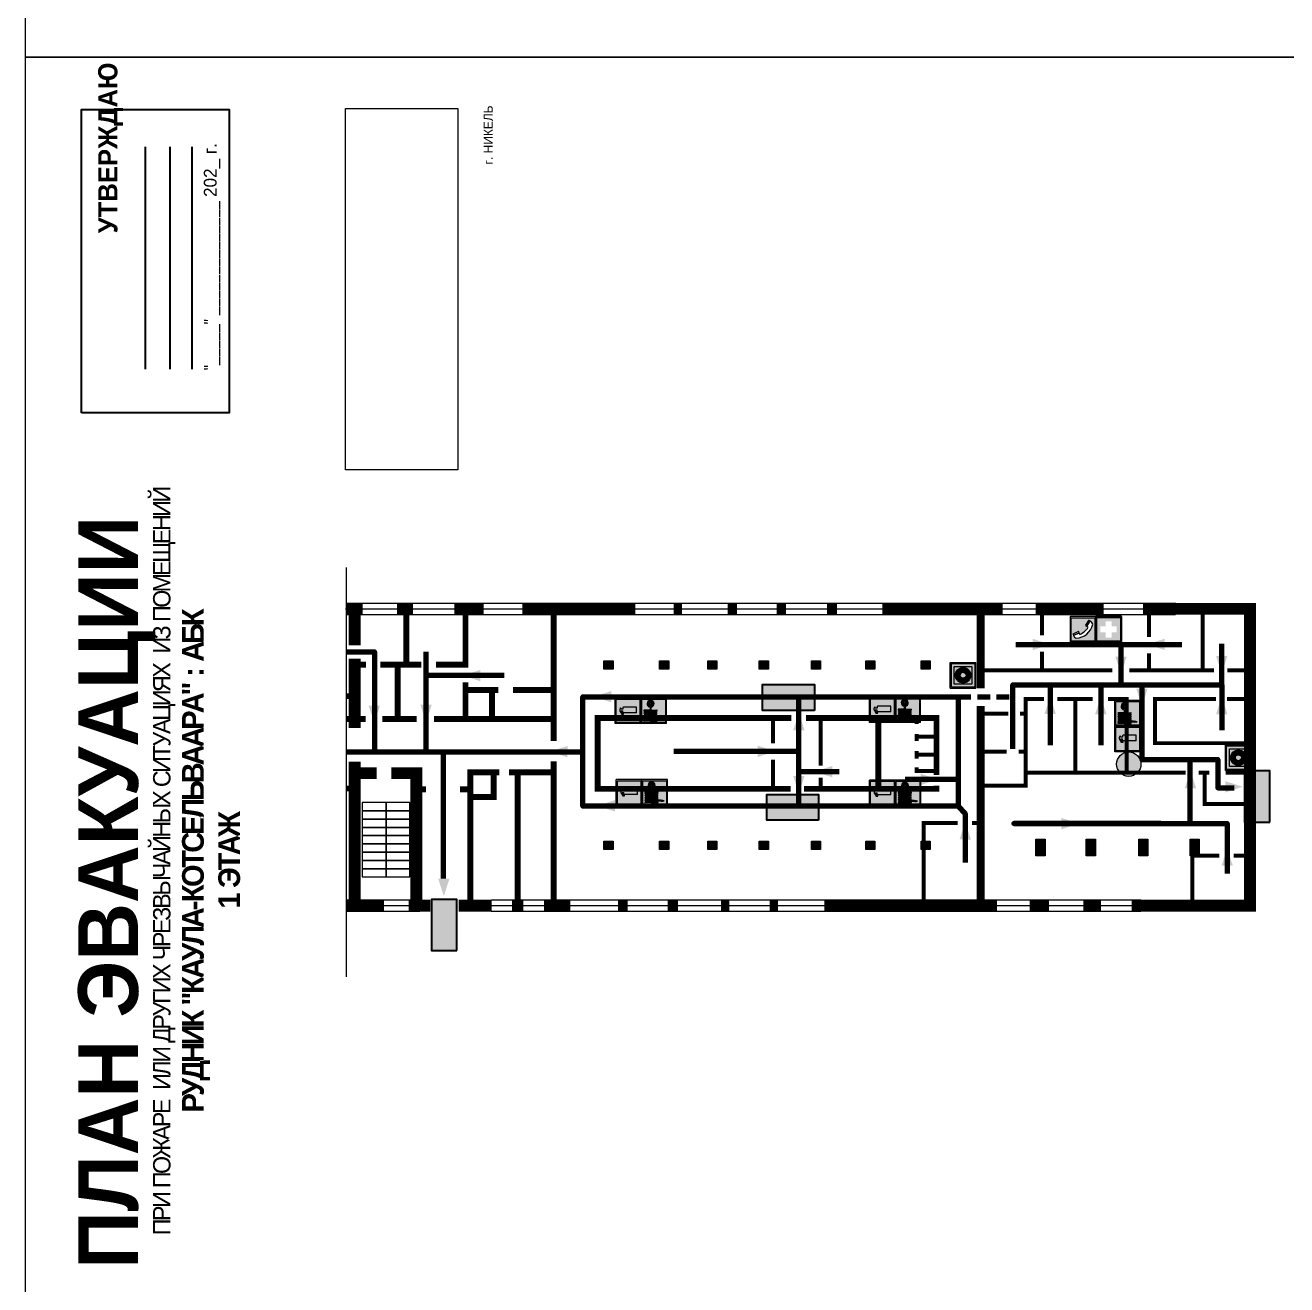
# Model space of a CAD drawing. Header units: millimetres. Extents: x 13114 to 67229, y 22859 to 38520.
# Drawn here: x 21963.4 to 22358.1, y 35170.5 to 35564.6 of the extents above; entities that cross this region are included whole.
import ezdxf

# ---------------------------------------------------------------- set-up
doc = ezdxf.new("R2010")
doc.units = ezdxf.units.MM
doc.linetypes.add('{ Wide Dash }', pattern=[12, 4, -2, 4, -2])
doc.layers.add('План_Штампы', color=7, linetype='Continuous')
doc.styles.add('обычный', font='arial.ttf')
picture_1 = doc.add_image_def('image1.jpg', size_in_pixel=(337, 105))

# ---------------------------------------------------------------- blocks, each defined once
blk = doc.blocks.new('A$C32E8229D')
at = {"true_color": 0xffffff}
blk.add_hatch(color=7, dxfattribs=at).paths.add_polyline_path([(0, 0), (0, -8), (16, -8), (16, 0)])
h = blk.add_hatch(color=126)
h.paths.add_polyline_path([(0.2, -0.2), (15.8, -0.2), (15.8, -7.8), (0.2, -7.8)])
h.paths.add_polyline_path([(13.49, -2.05), (12.08, -2.05), (11.37, -2.63, 0.162397), (11.29, -2.84), (11.29, -3.63), (10.35, -3.63), (10.35, -4.05), (11.68, -4.05), (11.68, -3.48), (12.26, -4.28), (11.29, -5.1), (11.29, -6.78), (11.85, -6.78), (11.85, -5.44), (12.8, -4.64), (12.8, -5.94), (14.46, -5.94), (14.46, -5.39), (13.45, -5.39), (13.45, -3.97), (12.46, -2.59), (13.15, -2.59), (13.69, -3.34), (14.18, -3)], flags=16)
h.paths.add_polyline_path([(10.74, -1.82, 1), (11.8, -1.82, 1)], flags=16)
h.paths.add_polyline_path([(9.39, -3.59), (5.99, -3.59), (6.56, -3.03), (5.91, -3.03), (5.1, -3.83), (5.91, -4.64), (6.56, -4.64), (5.99, -4.09), (9.39, -4.09)], flags=16)
h.paths.add_polyline_path([(4.29, -1.08), (1.72, -1.08), (1.72, -6.6), (4.29, -6.6)], flags=16)
at = {"color": 126}
blk.add_lwpolyline([(16, -8), (0, -8), (0, 0), (16, 0)], close=True, dxfattribs=at)
blk = doc.blocks.new('A$C37112FD5')
at = {"true_color": 0xf5f5ff}
h = blk.add_hatch(color=7, dxfattribs=at)
h.dxf.hatch_style = 1
h.paths.add_polyline_path([(12.8, -7.4), (0, -7.4), (0, -20.2), (12.8, -20.2)])
h.paths.add_polyline_path([(12.29, -7.91), (12.29, -19.69), (0.51, -19.69), (0.51, -7.91)], flags=16)
h.paths.add_polyline_path([(4.98, -9.04, -0.42597), (5.17, -9.22), (5.17, -12.25), (5.17, -15.29, -0.432244), (4.98, -15.47), (4.83, -15.47, -0.42597), (4.64, -15.29), (4.64, -12.25), (4.64, -9.22, -0.432244), (4.83, -9.04)], flags=0)
h.paths.add_polyline_path([(4.28, -9.22), (4.28, -12.25), (4.28, -15.29, -0.432244), (4.09, -15.47), (3.94, -15.47, -0.42597), (3.75, -15.29), (3.75, -12.25), (3.75, -9.22, -0.432244), (3.94, -9.04), (4.09, -9.04, -0.42597)], flags=0)
h.paths.add_polyline_path([(5.72, -9.04), (5.87, -9.04, -0.42597), (6.06, -9.22), (6.06, -12.25), (6.06, -15.29, -0.432244), (5.87, -15.47), (5.72, -15.47, -0.42597), (5.53, -15.29), (5.53, -12.25), (5.53, -9.22, -0.432244)], flags=0)
h.paths.add_polyline_path([(6.42, -8.9), (6.5, -8.9, -0.42597), (6.69, -9.08), (6.69, -12.03), (8.21, -12.03, -15.824349), (8.21, -12.47), (6.69, -12.47), (6.69, -15.42, -0.432244), (6.5, -15.6), (6.42, -15.6)], flags=0)
h.paths.add_polyline_path([(3.39, -9.22), (3.39, -12.25), (3.39, -15.29, -0.432244), (3.2, -15.47), (3.05, -15.47, -0.42597), (2.85, -15.29), (2.85, -12.25), (2.85, -9.22, -0.432244), (3.05, -9.04), (3.2, -9.04, -0.42597)], flags=0)
h.paths.add_polyline_path([(2.5, -9.22), (2.5, -16.71), (1.96, -16.71), (1.96, -9.22, -0.432244), (2.15, -9.04), (2.31, -9.04, -0.42597)], flags=0)
h.paths.add_polyline_path([(1.61, -8.9), (1.61, -15.6), (1.57, -15.6, -0.42597), (1.37, -15.42), (1.37, -12.03), (1.37, -9.09, -0.432244), (1.57, -8.9)], flags=0)
h.paths.add_polyline_path([(9.76, -10.81), (9.76, -12.03), (8.49, -12.03, -0.336371)], flags=0)
h.paths.add_polyline_path([(8.49, -12.47), (9.76, -12.47), (9.76, -13.7, -0.336371)], flags=0)
h.paths.add_polyline_path([(10.11, -10.81, -0.336371), (11.38, -12.03), (10.11, -12.03)], flags=0)
h.paths.add_polyline_path([(10.11, -12.47), (11.38, -12.47, -0.336371), (10.11, -13.7)], flags=0)
h.paths.add_polyline_path([(2.5, -16.84), (2.5, -17.05), (1.97, -17.05), (1.97, -16.84)], flags=0)
h.paths.add_polyline_path([(2.5, -17.24, -0.033778), (2.24, -18.6, -0.033778), (1.97, -17.24)], flags=0)
h = blk.add_hatch(color=242)
h.dxf.hatch_style = 1
h.paths.add_polyline_path([(12.29, -7.91), (0.51, -7.91), (0.51, -19.69), (12.29, -19.69)])
h.paths.add_polyline_path([(6.42, -15.6), (6.42, -8.9), (6.5, -8.9, -0.42597), (6.69, -9.08), (6.69, -12.03), (8.21, -12.03, -15.824349), (8.21, -12.47), (6.69, -12.47), (6.69, -15.42, -0.432244), (6.5, -15.6)], flags=16)
h.paths.add_polyline_path([(5.87, -15.47), (5.72, -15.47, -0.42597), (5.53, -15.29), (5.53, -12.25), (5.53, -9.22, -0.432244), (5.72, -9.04), (5.87, -9.04, -0.42597), (6.06, -9.22), (6.06, -12.25), (6.06, -15.29, -0.432244)], flags=16)
h.paths.add_polyline_path([(4.98, -15.47), (4.83, -15.47, -0.42597), (4.64, -15.29), (4.64, -12.25), (4.64, -9.22, -0.432244), (4.83, -9.04), (4.98, -9.04, -0.42597), (5.17, -9.22), (5.17, -12.25), (5.17, -15.29, -0.432244)], flags=16)
h.paths.add_polyline_path([(4.09, -15.47), (3.94, -15.47, -0.42597), (3.75, -15.29), (3.75, -12.25), (3.75, -9.22, -0.432244), (3.94, -9.04), (4.09, -9.04, -0.42597), (4.28, -9.22), (4.28, -12.25), (4.28, -15.29, -0.432244)], flags=16)
h.paths.add_polyline_path([(3.2, -15.47), (3.05, -15.47, -0.42597), (2.85, -15.29), (2.85, -12.25), (2.85, -9.22, -0.432244), (3.05, -9.04), (3.2, -9.04, -0.42597), (3.39, -9.22), (3.39, -12.25), (3.39, -15.29, -0.432244)], flags=16)
h.paths.add_polyline_path([(2.5, -17.05), (1.97, -17.05), (1.97, -16.84), (2.5, -16.84)], flags=16)
h.paths.add_polyline_path([(2.5, -17.24, -0.033778), (2.24, -18.6, -0.033778), (1.97, -17.24)], flags=16)
h.paths.add_polyline_path([(2.5, -16.71), (1.96, -16.71), (1.96, -9.22, -0.432244), (2.15, -9.04), (2.31, -9.04, -0.42597), (2.5, -9.22)], flags=16)
h.paths.add_polyline_path([(1.61, -15.6), (1.57, -15.6, -0.42597), (1.37, -15.42), (1.37, -12.03), (1.37, -9.09, -0.432244), (1.57, -8.9), (1.61, -8.9)], flags=16)
h.paths.add_polyline_path([(8.49, -12.47), (9.76, -12.47), (9.76, -13.7, -0.336371)], flags=0)
h.paths.add_polyline_path([(10.11, -13.7), (10.11, -12.47), (11.38, -12.47, -0.336371)], flags=0)
h.paths.add_polyline_path([(8.49, -12.03, -0.336371), (9.76, -10.81), (9.76, -12.03)], flags=0)
h.paths.add_polyline_path([(10.11, -12.03), (10.11, -10.81, -0.336371), (11.38, -12.03)], flags=0)
h = blk.add_hatch(color=7, dxfattribs=at)
h.dxf.hatch_style = 1
h.paths.add_polyline_path([(1.61, -8.9), (1.57, -8.9, 0.432244), (1.37, -9.09), (1.37, -12.03), (1.37, -15.42, 0.42597), (1.57, -15.6), (1.61, -15.6)])
h.paths.add_polyline_path([(2.5, -9.22, 0.42597), (2.31, -9.04), (2.15, -9.04, 0.432244), (1.96, -9.22), (1.96, -16.71), (2.5, -16.71)])
h.paths.add_polyline_path([(2.5, -16.84), (1.97, -16.84), (1.97, -17.05), (2.5, -17.05)])
h.paths.add_polyline_path([(2.5, -17.24), (1.97, -17.24, 0.033778), (2.24, -18.6, 0.033778)])
h.paths.add_polyline_path([(3.39, -12.25), (3.39, -9.22, 0.42597), (3.2, -9.04), (3.05, -9.04, 0.432244), (2.85, -9.22), (2.85, -12.25), (2.85, -15.29, 0.42597), (3.05, -15.47), (3.2, -15.47, 0.432244), (3.39, -15.29)])
h.paths.add_polyline_path([(4.28, -12.25), (4.28, -9.22, 0.42597), (4.09, -9.04), (3.94, -9.04, 0.432244), (3.75, -9.22), (3.75, -12.25), (3.75, -15.29, 0.42597), (3.94, -15.47), (4.09, -15.47, 0.432244), (4.28, -15.29)])
h.paths.add_polyline_path([(5.17, -12.25), (5.17, -9.22, 0.42597), (4.98, -9.04), (4.83, -9.04, 0.432244), (4.64, -9.22), (4.64, -12.25), (4.64, -15.29, 0.42597), (4.83, -15.47), (4.98, -15.47, 0.432244), (5.17, -15.29)])
h.paths.add_polyline_path([(6.06, -12.25), (6.06, -9.22, 0.42597), (5.87, -9.04), (5.72, -9.04, 0.432244), (5.53, -9.22), (5.53, -12.25), (5.53, -15.29, 0.42597), (5.72, -15.47), (5.87, -15.47, 0.432244), (6.06, -15.29)])
h.paths.add_polyline_path([(6.69, -12.47), (8.21, -12.47, 15.824349), (8.21, -12.03), (6.69, -12.03), (6.69, -9.08, 0.42597), (6.5, -8.9), (6.42, -8.9), (6.42, -15.6), (6.5, -15.6, 0.432244), (6.69, -15.42)])
h.paths.add_polyline_path([(8.49, -12.47), (9.76, -12.47), (9.76, -13.7, -0.336371)], flags=16)
h.paths.add_polyline_path([(8.49, -12.03, -0.336371), (9.76, -10.81), (9.76, -12.03)], flags=16)
h.paths.add_polyline_path([(10.11, -12.47), (11.38, -12.47, -0.336371), (10.11, -13.7)], flags=16)
h.paths.add_polyline_path([(10.11, -12.03), (10.11, -10.81, -0.336371), (11.38, -12.03)], flags=16)
h = blk.add_hatch(color=242)
h.dxf.hatch_style = 1
h.paths.add_polyline_path([(9.76, -10.81, 0.336371), (8.49, -12.03), (9.76, -12.03)])
h.paths.add_polyline_path([(10.11, -10.81), (10.11, -12.03), (11.38, -12.03, 0.336371)])
h.paths.add_polyline_path([(11.38, -12.47), (10.11, -12.47), (10.11, -13.7, 0.336371)])
h.paths.add_polyline_path([(9.76, -12.47), (8.49, -12.47, 0.336371), (9.76, -13.7)])
at = {"color": 242, "lineweight": 5}
for p, q in [((0, -20.2), (0, -7.4)), ((0, -7.4), (12.8, -7.4)), ((1.37, -12.03), (1.37, -9.08)), ((1.37, -12.03), (1.37, -15.42)), ((1.57, -8.9), (1.61, -8.9)), ((1.61, -8.9), (1.61, -15.6)), ((1.96, -16.71), (1.96, -9.22)), ((2.15, -9.04), (2.31, -9.04)), ((2.5, -16.71), (2.5, -9.22)), ((2.85, -12.25), (2.85, -9.22)), ((2.85, -12.25), (2.85, -15.29)), ((3.05, -9.04), (3.2, -9.04)), ((3.39, -12.25), (3.39, -9.22)), ((3.39, -12.25), (3.39, -15.29)), ((3.75, -12.25), (3.75, -9.22)), ((3.75, -12.25), (3.75, -15.29)), ((3.94, -9.04), (4.09, -9.04)), ((4.28, -12.25), (4.28, -9.22)), ((4.28, -12.25), (4.28, -15.29)), ((4.64, -12.25), (4.64, -9.22)), ((4.64, -12.25), (4.64, -15.29)), ((4.83, -9.04), (4.98, -9.04)), ((5.17, -12.25), (5.17, -9.22)), ((5.17, -12.25), (5.17, -15.29)), ((5.53, -12.25), (5.53, -9.22)), ((5.53, -12.25), (5.53, -15.29)), ((5.72, -9.04), (5.87, -9.04)), ((6.06, -12.25), (6.06, -9.22)), ((6.06, -12.25), (6.06, -15.29)), ((6.42, -8.9), (6.42, -15.6)), ((6.5, -8.9), (6.42, -8.9)), ((6.69, -12.03), (6.69, -9.08)), ((8.21, -12.03), (6.69, -12.03)), ((8.21, -12.47), (6.69, -12.47)), ((6.69, -12.47), (6.69, -15.42)), ((9.76, -12.03), (8.49, -12.03)), ((9.76, -12.47), (8.49, -12.47)), ((9.76, -10.81), (9.76, -12.03)), ((9.76, -12.47), (9.76, -13.7)), ((10.11, -10.81), (10.11, -12.03)), ((11.38, -12.03), (10.11, -12.03)), ((11.38, -12.47), (10.11, -12.47)), ((10.11, -12.47), (10.11, -13.7)), ((12.8, -20.2), (12.8, -7.4)), ((1.57, -15.6), (1.61, -15.6)), ((1.96, -16.71), (2.5, -16.71)), ((1.97, -16.84), (2.5, -16.84)), ((1.97, -17.05), (1.97, -16.84)), ((2.5, -17.05), (1.97, -17.05)), ((1.97, -17.24), (2.5, -17.24)), ((2.5, -16.84), (2.5, -17.05)), ((3.05, -15.47), (3.2, -15.47)), ((3.94, -15.47), (4.09, -15.47)), ((4.83, -15.47), (4.98, -15.47)), ((5.72, -15.47), (5.87, -15.47)), ((6.42, -15.6), (6.5, -15.6)), ((0, -20.2), (12.8, -20.2))]:
    blk.add_line(p, q, dxfattribs=at)
blk.add_lwpolyline([(0.51, -7.91), (12.29, -7.91), (12.29, -19.69), (0.51, -19.69)], close=True, dxfattribs=at)
for centre, radius, start, end in [((1.56, -9.09), 0.182, 87.10267, 180.60715), ((2.15, -9.22), 0.182, 87.10267, 180.60715), ((2.32, -9.22), 0.182, 359.39285, 92.89733), ((3.04, -9.22), 0.182, 87.10267, 180.60715), ((3.21, -9.22), 0.182, 359.39285, 92.89733), ((3.93, -9.22), 0.182, 87.10267, 180.60715), ((4.1, -9.22), 0.182, 359.39285, 92.89733), ((4.82, -9.22), 0.182, 87.10267, 180.60715), ((4.99, -9.22), 0.182, 359.39285, 92.89733), ((5.71, -9.22), 0.182, 87.10267, 180.60715), ((5.88, -9.22), 0.182, 359.39285, 92.89733), ((6.51, -9.09), 0.182, 359.39285, 92.89733), ((9.93, -12.25), 1.74, 187.23185, 172.76815), ((9.93, -12.25), 1.46, 96.99266, 171.35851), ((9.93, -12.25), 1.46, 188.64149, 263.00734), ((9.93, -12.25), 1.46, 8.64149, 83.00734), ((9.93, -12.25), 1.46, 276.99266, 351.35851), ((1.56, -15.42), 0.182, 179.39285, 272.89733), ((12.17, -15.98), 10.27, 187.04098, 194.7793), ((-7.7, -15.98), 10.27, 345.2207, 352.95902), ((3.04, -15.29), 0.182, 179.39285, 272.89733), ((3.21, -15.29), 0.182, 267.10267, 0.60715), ((3.93, -15.29), 0.182, 179.39285, 272.89733), ((4.1, -15.29), 0.182, 267.10267, 0.60715), ((4.82, -15.29), 0.182, 179.39285, 272.89733), ((4.99, -15.29), 0.182, 267.10267, 0.60715), ((5.71, -15.29), 0.182, 179.39285, 272.89733), ((5.88, -15.29), 0.182, 267.10267, 0.60715), ((6.51, -15.42), 0.182, 267.10267, 0.60715)]:
    blk.add_arc(centre, radius, start, end, dxfattribs=at)
blk = doc.blocks.new('A$C54414219')
at = {"true_color": 0xffffff}
h = blk.add_hatch(color=7, dxfattribs=at)
h.paths.add_polyline_path([(2.39, -9.45), (2.39, -18.3), (11.23, -18.3), (11.23, -9.45)], flags=0)
h.paths.add_polyline_path([(10.71, -13.87, -1), (2.92, -13.87, -1)], flags=0)
h.paths.add_polyline_path([(8.3, -13.87, -1), (5.33, -13.87, -1)], flags=0)
h.paths.add_polyline_path([(0.41, -7.47), (0.41, -20.27), (13.21, -20.27), (13.21, -7.47)])
h.paths.add_polyline_path([(0.92, -19.77), (12.71, -19.77), (12.71, -7.98), (0.92, -7.98)], flags=16)
h.paths.add_polyline_path([(11.23, -9.45), (11.23, -18.3), (2.39, -18.3), (2.39, -9.45)], flags=0)
at = {"lineweight": 5}
h = blk.add_hatch(color=242, dxfattribs=at)
h.paths.add_polyline_path([(12.71, -7.98), (0.92, -7.98), (0.92, -19.77), (12.71, -19.77)])
h.paths.add_polyline_path([(11.23, -18.3), (2.39, -18.3), (2.39, -9.45), (11.23, -9.45)], flags=16)
h.paths.add_polyline_path([(10.71, -13.87, -1), (2.92, -13.87, -1)], flags=0)
h.paths.add_polyline_path([(8.3, -13.87, -1), (5.33, -13.87, -1)], flags=0)
at = {"true_color": 0xffffff}
h = blk.add_hatch(color=7, dxfattribs=at)
h.paths.add_polyline_path([(2.39, -9.45), (2.39, -18.3), (11.23, -18.3), (11.23, -9.45)])
h.paths.add_polyline_path([(10.71, -13.87, -1), (2.92, -13.87, -1)], flags=16)
h.paths.add_polyline_path([(8.3, -13.87, -1), (5.33, -13.87, -1)], flags=0)
at = {"lineweight": 5}
h = blk.add_hatch(color=242, dxfattribs=at)
h.paths.add_polyline_path([(2.92, -13.87, 1), (10.71, -13.87, 1)])
h.paths.add_polyline_path([(8.3, -13.87, -1), (5.33, -13.87, -1)], flags=16)
at = {"color": 242, "lineweight": 5}
for p, q in [((0.41, -20.27), (0.41, -7.47)), ((0.41, -7.47), (13.21, -7.47)), ((0.41, -7.47), (13.21, -7.47)), ((13.21, -20.27), (13.21, -7.47)), ((0.41, -20.27), (13.21, -20.27))]:
    blk.add_line(p, q, dxfattribs=at)
for points in [[(0.92, -7.98), (12.71, -7.98), (12.71, -19.77), (0.92, -19.77)], [(2.39, -9.45), (11.23, -9.45), (11.23, -18.3), (2.39, -18.3)]]:
    blk.add_lwpolyline(points, close=True, dxfattribs=at)
for radius in [3.89, 1.49]:
    blk.add_circle((6.81, -13.87), radius, dxfattribs=at)
blk = doc.blocks.new('A$C18900ED3')
h = blk.add_hatch(color=126)
h.paths.add_polyline_path([(-0.18, -0.18), (-7.02, -0.18), (-7.02, -7.02), (-0.18, -7.02)])
h.paths.add_polyline_path([(-5.89, -4.46), (-5.89, -2.77), (-4.46, -2.77), (-4.46, -1.31), (-2.77, -1.31), (-2.77, -2.77), (-1.33, -2.77), (-1.33, -4.46), (-2.77, -4.46), (-2.77, -5.89), (-4.46, -5.89), (-4.46, -4.46)], flags=16)
at = {"color": 126}
for p, q in [((-7.2, 0), (-7.2, -7.2)), ((0, 0), (-7.2, 0)), ((0, -7.2), (0, 0)), ((-7.02, -7.02), (-7.02, -0.18)), ((-7.02, -0.18), (-0.18, -0.18)), ((-0.18, -0.18), (-0.18, -7.02)), ((-0.18, -7.02), (-7.02, -7.02)), ((-7.2, -7.2), (0, -7.2))]:
    blk.add_line(p, q, dxfattribs=at)
blk = doc.blocks.new('A$C7B8C2D5B')
at = {"lineweight": 0}
h = blk.add_hatch(color=5, dxfattribs=at)
h.dxf.hatch_style = 1
h.paths.add_polyline_path([(1.4, -3.02, 1), (-2.11, -3.02, 1)])
at = {"color": 5, "lineweight": 0}
blk.add_circle((-0.36, -3.02), 1.75, dxfattribs=at)
blk = doc.blocks.new('A$C7B4425F7')
at = {"true_color": 0xffffff}
blk.add_hatch(color=7, dxfattribs=at).paths.add_polyline_path([(0, 0), (-16, 0), (-16, -8), (0, -8)])
h = blk.add_hatch(color=126)
h.paths.add_polyline_path([(-0.2, -0.2), (-15.8, -0.2), (-15.8, -7.8), (-0.2, -7.8)])
h.paths.add_polyline_path([(-11.76, -2.03), (-11.76, -3.66), (-11.17, -3.66, -0.568275), (-11.17, -6.18), (-12.58, -6.18), (-12.58, -2.03)], flags=16)
h.paths.add_polyline_path([(-13.33, -4.12, -0.495768), (-13.59, -6.18), (-15.03, -6.18), (-15.03, -2.03), (-13.59, -2.03, -0.487973)], flags=16)
h.paths.add_polyline_path([(-10.25, -2.03), (-9.48, -2.03), (-9.48, -6.18), (-10.25, -6.18)], flags=16)
h.paths.add_polyline_path([(-13.84, -3.69), (-14.24, -3.69), (-14.24, -3.03), (-13.9, -3.03, -0.692621)], flags=0)
h.paths.add_polyline_path([(-9.15, -2.03), (-8.4, -2.03), (-8.04, -3.07), (-7.68, -2.03), (-6.93, -2.03), (-7.64, -4.1), (-6.93, -6.18), (-7.68, -6.18), (-8.04, -5.14), (-8.4, -6.18), (-9.15, -6.18), (-8.44, -4.1)], flags=16)
h.paths.add_polyline_path([(-11.76, -4.46), (-11.42, -4.46, -0.692621), (-11.36, -5.12), (-11.76, -5.12)], flags=0)
h.paths.add_polyline_path([(-13.9, -5.2), (-14.24, -5.2), (-14.24, -4.55), (-13.84, -4.55, -0.708038)], flags=0)
edge = h.paths.add_edge_path(flags=16)
edge.add_ellipse((-5.51, -4.08), major_axis=(0, 2.05), ratio=0.586184, start_angle=0, end_angle=360)
edge = h.paths.add_edge_path(flags=0)
edge.add_ellipse((-5.51, -4.08), major_axis=(0, 1.14), ratio=0.454828, start_angle=0, end_angle=360)
h.paths.add_polyline_path([(-4.13, -4.96, 0.377264), (-3.48, -4.52, 0.0555), (-3.16, -2.03), (-1.66, -2.03), (-1.66, -4.96), (-0.96, -4.96), (-0.96, -7.01), (-1.75, -7.01), (-1.75, -6.18), (-3.3, -6.18), (-3.3, -7.02), (-4.13, -7.02)], flags=16)
h.paths.add_polyline_path([(-2.73, -2.91), (-2.28, -2.91), (-2.28, -4.96), (-3.05, -4.96, 0.079136)], flags=0)
at = {"color": 126}
blk.add_lwpolyline([(-16, -8), (0, -8), (0, 0), (-16, 0)], close=True, dxfattribs=at)
blk = doc.blocks.new('A$C3AD82952')
at = {"true_color": 0xf5f5ff}
h = blk.add_hatch(color=7, dxfattribs=at)
h.dxf.hatch_style = 1
h.paths.add_polyline_path([(8.21, 8.73, 0.414214), (7.89, 9.05), (7.22, 9.05), (7.22, 9.92), (7.59, 9.92, 1), (7.57, 10.36), (7.22, 10.36), (7.22, 10.6), (6.43, 10.6), (6.43, 10.36), (6.01, 10.36), (4.74, 9.59), (4.74, 8.69), (4.98, 8.73), (4.98, 9.26), (6.12, 9.91), (6.43, 9.91), (6.43, 9.05), (5.76, 9.05, 0.414214), (5.44, 8.73), (5.44, 2.2), (8.21, 2.2)], flags=0)
h.paths.add_polyline_path([(12.8, 12.8), (0, 12.8), (0, 0), (12.8, 0)])
h.paths.add_polyline_path([(0.51, 12.29), (12.29, 12.29), (12.29, 0.51), (0.51, 0.51)], flags=16)
h.paths.add_polyline_path([(4.74, 9.59), (6.01, 10.36), (6.43, 10.36), (6.43, 10.6), (7.22, 10.6), (7.22, 10.36), (7.59, 10.36, -0.94586), (7.59, 9.92), (7.22, 9.92), (7.22, 9.05), (7.89, 9.05, -0.414214), (8.21, 8.73), (8.21, 2.2), (5.44, 2.2), (5.44, 8.73, -0.414214), (5.76, 9.05), (6.43, 9.05), (6.43, 9.91), (6.12, 9.91), (4.98, 9.26), (4.98, 8.73), (4.74, 8.69)], flags=0)
h = blk.add_hatch(color=242)
h.dxf.hatch_style = 1
h.paths.add_polyline_path([(12.29, 12.29), (0.51, 12.29), (0.51, 0.51), (12.29, 0.51)])
h.paths.add_polyline_path([(4.74, 8.69), (4.74, 9.59), (6.01, 10.36), (6.43, 10.36), (6.43, 10.6), (7.22, 10.6), (7.22, 10.36), (7.59, 10.36, -0.94586), (7.59, 9.92), (7.22, 9.92), (7.22, 9.05), (7.89, 9.05, -0.414214), (8.21, 8.73), (8.21, 2.2), (5.44, 2.2), (5.44, 8.73, -0.414214), (5.76, 9.05), (6.43, 9.05), (6.43, 9.91), (6.12, 9.91), (4.98, 9.26), (4.98, 8.73)], flags=16)
h = blk.add_hatch(color=7, dxfattribs=at)
h.dxf.hatch_style = 1
h.paths.add_polyline_path([(8.21, 8.73, 0.414214), (7.89, 9.05), (7.22, 9.05), (7.22, 9.92), (7.59, 9.92, 1), (7.57, 10.36), (7.22, 10.36), (7.22, 10.6), (6.43, 10.6), (6.43, 10.36), (6.01, 10.36), (4.74, 9.59), (4.74, 8.69), (4.98, 8.73), (4.98, 9.26), (6.12, 9.91), (6.43, 9.91), (6.43, 9.05), (5.76, 9.05, 0.414214), (5.44, 8.73), (5.44, 2.2), (8.21, 2.2)])
at = {"color": 242, "lineweight": 5}
for p, q in [((0, 0), (0, 12.8)), ((0, 12.8), (12.8, 12.8)), ((12.8, 0), (12.8, 12.8)), ((6.01, 10.36), (4.74, 9.59)), ((4.74, 9.59), (4.74, 8.69)), ((4.74, 8.69), (4.98, 8.73)), ((4.98, 9.26), (6.12, 9.91)), ((4.98, 8.73), (4.98, 9.26)), ((5.44, 2.2), (5.44, 8.73)), ((5.76, 9.05), (6.43, 9.05)), ((6.01, 10.36), (6.43, 10.36)), ((6.12, 9.91), (6.43, 9.91)), ((7.22, 10.6), (6.43, 10.6)), ((6.43, 10.6), (6.43, 10.36)), ((6.43, 9.91), (6.43, 9.05)), ((7.22, 10.36), (7.22, 10.6)), ((7.59, 10.36), (7.22, 10.36)), ((7.22, 9.05), (7.22, 9.92)), ((7.59, 9.92), (7.22, 9.92)), ((7.89, 9.05), (7.22, 9.05)), ((8.21, 2.2), (8.21, 8.73)), ((0, 0), (12.8, 0)), ((5.44, 2.2), (8.21, 2.2))]:
    blk.add_line(p, q, dxfattribs=at)
blk.add_lwpolyline([(0.51, 12.29), (12.29, 12.29), (12.29, 0.51), (0.51, 0.51)], close=True, dxfattribs=at)
for centre, radius, start, end in [((5.76, 8.73), 0.32, 90, 180), ((7.58, 10.14), 0.223, 273.18746, 86.81254), ((7.89, 8.73), 0.32, 0, 90)]:
    blk.add_arc(centre, radius, start, end, dxfattribs=at)
blk = doc.blocks.new('A$C456E1F9C')
at = {"lineweight": 5}
h = blk.add_hatch(color=242, dxfattribs=at)
h.paths.add_polyline_path([(0.51, -1.47), (0.51, -13.26), (12.29, -13.26), (12.29, -1.47)])
h.paths.add_polyline_path([(5.42, -4.95, -0.254479), (4.78, -5.4), (3.52, -2.53, -0.209735), (4.23, -2.4)], flags=16)
h.paths.add_polyline_path([(8.53, -8.6), (10.87, -10.17), (10.54, -10.76), (8.03, -9.13, -0.192251)], flags=16)
h.paths.add_polyline_path([(4.61, -5.49, 0.005518), (3.87, -5.72, 0.128647), (7.49, -10.01, 0.00809), (7.83, -9.33), (10.47, -10.97, -0.16736), (8.99, -12.25, -0.327862), (1.95, -3.95, -0.166952), (3.36, -2.62)], flags=16)
at = {"color": 242, "lineweight": 5}
for p, q in [((0, -13.77), (0, -0.97)), ((12.8, -0.97), (0, -0.97)), ((4.61, -5.49), (3.36, -2.62)), ((3.52, -2.53), (4.78, -5.4)), ((4.23, -2.4), (5.42, -4.95)), ((12.8, -13.77), (12.8, -0.97)), ((7.83, -9.33), (10.47, -10.97)), ((8.03, -9.13), (10.54, -10.76)), ((10.81, -10.12), (8.53, -8.6)), ((10.54, -10.76), (10.8, -10.3)), ((10.8, -10.3), (10.81, -10.12)), ((0, -13.77), (12.8, -13.77))]:
    blk.add_line(p, q, dxfattribs=at)
blk.add_lwpolyline([(0.51, -1.47), (12.29, -1.47), (12.29, -13.26), (0.51, -13.26)], close=True, dxfattribs=at)
for centre, radius, start, end in [((4.59, -5.34), 2.99, 114.28453, 152.19739), ((11.12, -3.31), 9.19, 183.99153, 256.60086), ((4.02, -3.27), 0.891, 76.32839, 123.70924), ((14.98, -39.1), 35.17, 107.14873, 108.41345), ((13.86, -0.94), 11.08, 205.55365, 234.87622), ((4.68, -4.59), 0.824, 276.9621, 334.07228), ((-13.31, 0.8), 23.44, 332.54871, 334.40268), ((8.94, -9.5), 0.989, 114.40924, 157.93883), ((7.87, -9.46), 3, 291.92908, 329.9329)]:
    blk.add_arc(centre, radius, start, end, dxfattribs=at)

msp = doc.modelspace()

# ---------------------------------------------------------------- hatches: boundary and pattern name
at = {"lineweight": 0}
h = msp.add_hatch(color=256, dxfattribs=at)
h.dxf.hatch_style = 1
h.paths.add_polyline_path([(22147.34, 35365.79), (22144.46, 35365.79), (22144.46, 35363.19), (22147.34, 35363.19)])
h = msp.add_hatch(color=256, dxfattribs=at)
h.dxf.hatch_style = 1
h.paths.add_polyline_path([(22164.75, 35365.79), (22161.88, 35365.79), (22161.88, 35363.19), (22164.75, 35363.19)])
h = msp.add_hatch(color=256, dxfattribs=at)
h.dxf.hatch_style = 1
h.paths.add_polyline_path([(22179.8, 35365.79), (22176.93, 35365.79), (22176.93, 35363.19), (22179.8, 35363.19)])
h = msp.add_hatch(color=256, dxfattribs=at)
h.dxf.hatch_style = 1
h.paths.add_polyline_path([(22195.9, 35365.79), (22193.03, 35365.79), (22193.03, 35363.19), (22195.9, 35363.19)])
h = msp.add_hatch(color=256, dxfattribs=at)
h.dxf.hatch_style = 1
h.paths.add_polyline_path([(22212.26, 35365.79), (22209.39, 35365.79), (22209.39, 35363.19), (22212.26, 35363.19)])
h = msp.add_hatch(color=256, dxfattribs=at)
h.dxf.hatch_style = 1
h.paths.add_polyline_path([(22229.24, 35365.79), (22226.37, 35365.79), (22226.37, 35363.19), (22229.24, 35363.19)])
h = msp.add_hatch(color=256, dxfattribs=at)
h.dxf.hatch_style = 1
h.paths.add_polyline_path([(22246.57, 35365.79), (22243.7, 35365.79), (22243.7, 35363.19), (22246.57, 35363.19)])
h = msp.add_hatch(color=256, dxfattribs=at)
h.dxf.hatch_style = 1
h.paths.add_polyline_path([(22147.34, 35309.32), (22144.46, 35309.32), (22144.46, 35306.73), (22147.34, 35306.73)])
h = msp.add_hatch(color=256, dxfattribs=at)
h.dxf.hatch_style = 1
h.paths.add_polyline_path([(22164.75, 35309.32), (22161.88, 35309.32), (22161.88, 35306.73), (22164.75, 35306.73)])
h = msp.add_hatch(color=256, dxfattribs=at)
h.dxf.hatch_style = 1
h.paths.add_polyline_path([(22179.8, 35309.32), (22176.93, 35309.32), (22176.93, 35306.73), (22179.8, 35306.73)])
h = msp.add_hatch(color=256, dxfattribs=at)
h.dxf.hatch_style = 1
h.paths.add_polyline_path([(22195.9, 35309.32), (22193.03, 35309.32), (22193.03, 35306.73), (22195.9, 35306.73)])
h = msp.add_hatch(color=256, dxfattribs=at)
h.dxf.hatch_style = 1
h.paths.add_polyline_path([(22212.26, 35309.32), (22209.39, 35309.32), (22209.39, 35306.73), (22212.26, 35306.73)])
h = msp.add_hatch(color=256, dxfattribs=at)
h.dxf.hatch_style = 1
h.paths.add_polyline_path([(22229.24, 35309.32), (22226.37, 35309.32), (22226.37, 35306.73), (22229.24, 35306.73)])
h = msp.add_hatch(color=256, dxfattribs=at)
h.dxf.hatch_style = 1
h.paths.add_polyline_path([(22246.57, 35309.32), (22243.7, 35309.32), (22243.7, 35306.73), (22246.57, 35306.73)])
h = msp.add_hatch(color=256, dxfattribs=at)
h.dxf.hatch_style = 1
h.paths.add_polyline_path([(22282.49, 35309.91), (22279.62, 35309.91), (22279.62, 35307.31), (22282.49, 35307.31)])
h = msp.add_hatch(color=256, dxfattribs=at)
h.dxf.hatch_style = 1
h.paths.add_polyline_path([(22282.49, 35307.31), (22279.62, 35307.31), (22279.62, 35304.71), (22282.49, 35304.71)])
h = msp.add_hatch(color=256, dxfattribs=at)
h.dxf.hatch_style = 1
h.paths.add_polyline_path([(22298.27, 35309.91), (22295.4, 35309.91), (22295.4, 35307.31), (22298.27, 35307.31)])
h = msp.add_hatch(color=256, dxfattribs=at)
h.dxf.hatch_style = 1
h.paths.add_polyline_path([(22298.27, 35307.31), (22295.4, 35307.31), (22295.4, 35304.71), (22298.27, 35304.71)])
h = msp.add_hatch(color=256, dxfattribs=at)
h.dxf.hatch_style = 1
h.paths.add_polyline_path([(22314.69, 35309.91), (22311.82, 35309.91), (22311.82, 35307.31), (22314.69, 35307.31)])
h = msp.add_hatch(color=256, dxfattribs=at)
h.dxf.hatch_style = 1
h.paths.add_polyline_path([(22314.69, 35307.31), (22311.82, 35307.31), (22311.82, 35304.71), (22314.69, 35304.71)])
h = msp.add_hatch(color=256, dxfattribs=at)
h.dxf.hatch_style = 1
h.paths.add_polyline_path([(22330.75, 35309.91), (22327.88, 35309.91), (22327.88, 35307.31), (22330.75, 35307.31)])
h = msp.add_hatch(color=256, dxfattribs=at)
h.dxf.hatch_style = 1
h.paths.add_polyline_path([(22330.75, 35307.31), (22327.88, 35307.31), (22327.88, 35304.71), (22330.75, 35304.71)])

# ---------------------------------------------------------------- linework, layer by layer
at = {"color": 5, "lineweight": 0}
for points in [[(21963.37, 35554.67), (22563.37, 35554.67), (22563.37, 35949.67), (21963.37, 35949.67)], [(21963.37, 35159.67), (22563.37, 35159.67), (22563.37, 35554.67), (21963.37, 35554.67)]]:
    msp.add_lwpolyline(points, close=True, dxfattribs=at)
msp.add_lwpolyline([(21980.96, 35443.3), (21980.96, 35538.3), (22027.17, 35538.3), (22027.17, 35443.3)], close=True)
for points in [[(22001.01, 35457.05), (22001.01, 35526.58)], [(22008.77, 35457.05), (22008.77, 35526.58)], [(22015.56, 35457.05), (22015.56, 35526.58)]]:
    msp.add_lwpolyline(points)
at = {"lineweight": 0}
for points in [[(22063.92, 35266.93), (22063.92, 35394.98)], [(22063.6, 35382.01), (22323.53, 35382.01)], [(22063.92, 35383.76), (22323.36, 35383.76)], [(22063.92, 35380.23), (22323.27, 35380.23)], [(22063.92, 35290.93), (22086.82, 35290.93)], [(22109.23, 35290.93), (22312.48, 35290.93)], [(22063.92, 35289.16), (22086.97, 35289.16)], [(22063.92, 35287.42), (22086.84, 35287.42)], [(22109.2, 35287.4), (22312.45, 35287.4)], [(22109.28, 35289.16), (22312.54, 35289.16)]]:
    msp.add_lwpolyline(points, dxfattribs=at)
for points, const_width in [([(22069.01, 35382.01), (22063.6, 35382.01)], 3.71), ([(22066.45, 35382.01), (22066.45, 35370.61)], 3.71), ([(22084.74, 35382.01), (22079.7, 35382.01)], 3.71), ([(22082.64, 35364.58), (22082.64, 35381.68)], 1.85), ([(22091.27, 35347.54), (22128.75, 35347.54), (22128.75, 35381.43)], 1.85), ([(22091.94, 35364.58), (22101.13, 35364.58), (22101.13, 35380.5)], 1.85), ([(22106.84, 35382.01), (22097.64, 35382.01)], 3.71), ([(22154.3, 35382.01), (22118.91, 35382.01)], 3.71), ([(22168.88, 35382.01), (22166.3, 35382.01)], 3.71), ([(22186.11, 35382.01), (22183.13, 35382.01)], 3.71), ([(22201.46, 35382.01), (22198.48, 35382.01)], 3.71), ([(22217.35, 35382.01), (22214.29, 35382.01)], 3.71), ([(22269.19, 35382.01), (22231.58, 35382.01)], 3.71), ([(22262.36, 35381.68), (22262.36, 35357.19)], 2.47), ([(22300.81, 35382.01), (22279.54, 35382.01)], 3.71), ([(22281.56, 35373.69), (22281.56, 35382.28)], 1.24), ([(22317.17, 35289.16), (22346.6, 35289.16), (22346.6, 35382.01), (22313.11, 35382.01)], 3.71), ([(22315.03, 35373.25), (22315.03, 35381.47)], 1.24), ([(22331.77, 35362.81), (22331.77, 35381.74)], 1.24), ([(22066.45, 35366.43), (22066.45, 35344.78)], 3.71), ([(22065.71, 35364.58), (22069.96, 35364.58)], 1.85), ([(22074.45, 35364.58), (22087.29, 35364.58)], 1.85), ([(22079.91, 35364.58), (22079.91, 35347.54)], 1.85), ([(22281.56, 35362.81), (22281.56, 35368.59)], 1.24), ([(22315.03, 35362.81), (22315.03, 35368.15)], 1.24), ([(22262.58, 35362.81), (22303.51, 35362.81)], 1.24), ([(22308.86, 35362.81), (22335.38, 35362.81)], 1.24), ([(22339.49, 35362.81), (22346.63, 35362.81)], 1.24), ([(22101.13, 35347.54), (22101.13, 35359.01)], 1.85), ([(22101.13, 35356.6), (22111.41, 35356.6)], 1.85), ([(22109.4, 35356.6), (22109.4, 35347.54)], 1.85), ([(22116, 35356.6), (22128.75, 35356.6)], 1.85), ([(22063.92, 35354.7), (22066.41, 35354.7)], 1.85), ([(22262.54, 35326.7), (22276.45, 35326.7), (22276.45, 35353.86), (22282.12, 35353.86)], 1.24), ([(22302.13, 35353.86), (22308.03, 35353.86), (22308.03, 35330.78), (22276.45, 35330.78)], 1.24), ([(22286.33, 35353.86), (22297.35, 35353.86)], 1.24), ([(22291.98, 35353.86), (22291.98, 35330.78)], 1.24), ([(22335.99, 35353.86), (22316.91, 35353.86), (22316.91, 35340), (22347.22, 35340)], 1.24), ([(22339.37, 35353.86), (22345.87, 35353.86)], 1.24), ([(22262.36, 35351.61), (22262.36, 35289.34)], 2.47), ([(22271.04, 35349.2), (22262.49, 35349.2)], 1.24), ([(22276.45, 35349.2), (22274.63, 35349.2)], 1.24), ([(22063.92, 35347.54), (22069.93, 35347.54)], 1.85), ([(22075.07, 35347.54), (22085.85, 35347.54)], 1.85), ([(22128.74, 35340.72), (22128.74, 35347.1)], 1.85), ([(22203.11, 35347.86), (22142.46, 35347.86), (22142.46, 35325.7), (22202.91, 35325.7)], 1.85), ([(22197.4, 35347.86), (22197.4, 35339.98)], 1.24), ([(22248.53, 35330.08), (22248.53, 35347.86), (22207.7, 35347.86)], 1.85), ([(22212.3, 35347.86), (22212.3, 35333)], 1.24), ([(22230.34, 35325.7), (22230.34, 35347.86)], 1.85), ([(22242.35, 35347.86), (22242.35, 35346.03)], 1.24), ([(22242.35, 35342.87), (22242.35, 35340.68)], 1.24), ([(22242.35, 35342.04), (22248.53, 35342.04)], 1.24), ([(22242.35, 35337.53), (22242.35, 35335.13)], 1.24), ([(22270.5, 35337.34), (22262.94, 35337.34)], 1.24), ([(22276.45, 35337.34), (22274.18, 35337.34)], 1.24), ([(22066.45, 35334.18), (22066.45, 35289.16)], 3.71), ([(22114.78, 35330.89), (22128.74, 35330.89), (22128.74, 35334.35)], 1.85), ([(22128.74, 35334.35), (22128.74, 35290.02)], 1.85), ([(22197.4, 35325.7), (22197.4, 35334.87)], 1.24), ([(22242.35, 35336.41), (22248.53, 35336.41)], 1.24), ([(22066.45, 35330.61), (22073.39, 35330.61)], 3.71), ([(22085.75, 35289.16), (22085.75, 35330.61), (22077.92, 35330.61)], 3.71), ([(22099.43, 35325.58), (22102.67, 35325.58), (22102.67, 35290.4), (22102.67, 35330.89), (22111.68, 35330.89)], 1.85), ([(22109.95, 35330.89), (22109.95, 35323.16), (22102.67, 35323.16)], 1.85), ([(22117.45, 35330.89), (22117.45, 35290.13)], 1.85), ([(22242.35, 35332.46), (22242.35, 35331.28), (22248.53, 35331.28)], 1.24), ([(22308.03, 35330.78), (22326.47, 35330.78)], 1.24), ([(22330.53, 35330.78), (22333.87, 35330.78)], 1.24), ([(22332.43, 35330.78), (22332.43, 35320.95), (22345.69, 35320.95)], 1.24), ([(22339.01, 35330.78), (22345.51, 35330.78)], 1.24), ([(22063.92, 35325.8), (22066.76, 35325.8)], 1.85), ([(22086.33, 35325.58), (22088.83, 35325.58)], 1.85), ([(22207.1, 35325.7), (22248.53, 35325.7), (22248.53, 35326.72)], 1.85), ([(22212.3, 35325.7), (22212.3, 35329.17)], 1.24), ([(22244.52, 35289.95), (22244.52, 35315.04), (22255.12, 35315.04)], 1.24), ([(22259.63, 35315.04), (22262.3, 35315.04)], 1.24), ([(22328.58, 35290.1), (22328.58, 35304.82), (22336.99, 35304.82)], 1.24), ([(22341.51, 35304.82), (22346.48, 35304.82)], 1.24), ([(22063.92, 35289.16), (22075.68, 35289.16)], 3.71), ([(22083.33, 35289.16), (22090.09, 35289.16)], 3.71), ([(22099.03, 35289.16), (22109.28, 35289.16)], 3.71), ([(22115.68, 35289.16), (22119.24, 35289.16)], 3.71), ([(22125.65, 35289.16), (22133.99, 35289.16)], 3.71), ([(22148.82, 35289.16), (22151.87, 35289.16)], 3.71), ([(22164.35, 35289.16), (22167.58, 35289.16)], 3.71), ([(22181.07, 35289.16), (22183.7, 35289.16)], 3.71), ([(22196.36, 35289.16), (22198.87, 35289.16)], 3.71), ([(22213.44, 35289.16), (22267.49, 35289.16)], 3.71), ([(22277.64, 35289.16), (22283.76, 35289.16)], 3.71), ([(22294.49, 35289.16), (22300.04, 35289.16)], 3.71), ([(22309.61, 35289.16), (22317.17, 35289.16)], 3.71)]:
    msp.add_lwpolyline(points, dxfattribs=dict(at, const_width=const_width))
at = {"color": 126, "lineweight": 100, "true_color": 0x008754}
for points in [[(22273.37, 35370.9), (22325.28, 35370.9)], [(22306.28, 35358.27), (22306.28, 35370.9)], [(22312.81, 35358.27), (22337.78, 35358.27), (22337.78, 35371.08)], [(22063.92, 35368.62), (22072.63, 35368.62), (22072.63, 35337.33)], [(22088.77, 35368.62), (22088.77, 35337.33)], [(22113.28, 35361.14), (22088.77, 35361.14)], [(22272.45, 35338.27), (22272.45, 35358.27), (22312.81, 35358.27), (22312.81, 35334.93), (22336.51, 35334.93), (22336.51, 35326.07), (22341.64, 35326.07)], [(22284.09, 35358.27), (22284.09, 35339.38)], [(22299.93, 35358.27), (22299.93, 35339.38)], [(22337.78, 35358.27), (22337.78, 35344.03)], [(22063.92, 35337.33), (22137.87, 35337.33), (22137.87, 35354.54), (22255.3, 35354.54), (22255.3, 35320.24), (22137.87, 35320.24), (22137.87, 35337.33)], [(22166.31, 35337.46), (22205.45, 35337.46), (22205.45, 35354.54)], [(22094.23, 35297.63), (22094.23, 35337.33)], [(22205.45, 35320.24), (22205.45, 35337.46)], [(22327.94, 35314.88), (22327.94, 35334.93)], [(22205.45, 35331.1), (22218.03, 35331.1)], [(22238.73, 35328.68), (22255.3, 35328.68)], [(22255.3, 35320.24), (22257.52, 35318.04), (22257.52, 35302.71)], [(22318.74, 35314.88), (22318.74, 35314.88), (22272.67, 35314.88), (22339.44, 35314.88), (22339.44, 35299.23)]]:
    msp.add_lwpolyline(points, dxfattribs=at)
at = {"lineweight": 0}
for points in [[(22144.46, 35365.79), (22147.34, 35365.79), (22147.34, 35363.19), (22144.46, 35363.19)], [(22161.88, 35365.79), (22164.75, 35365.79), (22164.75, 35363.19), (22161.88, 35363.19)], [(22176.93, 35365.79), (22179.8, 35365.79), (22179.8, 35363.19), (22176.93, 35363.19)], [(22193.03, 35365.79), (22195.9, 35365.79), (22195.9, 35363.19), (22193.03, 35363.19)], [(22209.39, 35365.79), (22212.26, 35365.79), (22212.26, 35363.19), (22209.39, 35363.19)], [(22226.37, 35365.79), (22229.24, 35365.79), (22229.24, 35363.19), (22226.37, 35363.19)], [(22243.7, 35365.79), (22246.57, 35365.79), (22246.57, 35363.19), (22243.7, 35363.19)], [(22068.85, 35318.81), (22076.28, 35318.81), (22076.28, 35321.4), (22068.85, 35321.4)], [(22068.85, 35316.23), (22076.28, 35316.23), (22076.28, 35318.81), (22068.85, 35318.81)], [(22076.28, 35318.81), (22083.71, 35318.81), (22083.71, 35321.4), (22076.28, 35321.4)], [(22076.28, 35316.23), (22083.71, 35316.23), (22083.71, 35318.81), (22076.28, 35318.81)], [(22068.85, 35313.64), (22076.28, 35313.64), (22076.28, 35316.23), (22068.85, 35316.23)], [(22076.28, 35313.64), (22083.71, 35313.64), (22083.71, 35316.23), (22076.28, 35316.23)], [(22068.85, 35311.06), (22076.28, 35311.06), (22076.28, 35313.64), (22068.85, 35313.64)], [(22068.85, 35308.47), (22076.28, 35308.47), (22076.28, 35311.06), (22068.85, 35311.06)], [(22076.28, 35311.06), (22083.71, 35311.06), (22083.71, 35313.64), (22076.28, 35313.64)], [(22076.28, 35308.47), (22083.71, 35308.47), (22083.71, 35311.06), (22076.28, 35311.06)], [(22068.85, 35305.89), (22076.28, 35305.89), (22076.28, 35308.47), (22068.85, 35308.47)], [(22076.28, 35305.89), (22083.71, 35305.89), (22083.71, 35308.47), (22076.28, 35308.47)], [(22144.46, 35309.32), (22147.34, 35309.32), (22147.34, 35306.73), (22144.46, 35306.73)], [(22161.88, 35309.32), (22164.75, 35309.32), (22164.75, 35306.73), (22161.88, 35306.73)], [(22176.93, 35309.32), (22179.8, 35309.32), (22179.8, 35306.73), (22176.93, 35306.73)], [(22193.03, 35309.32), (22195.9, 35309.32), (22195.9, 35306.73), (22193.03, 35306.73)], [(22209.39, 35309.32), (22212.26, 35309.32), (22212.26, 35306.73), (22209.39, 35306.73)], [(22226.37, 35309.32), (22229.24, 35309.32), (22229.24, 35306.73), (22226.37, 35306.73)], [(22243.7, 35309.32), (22246.57, 35309.32), (22246.57, 35306.73), (22243.7, 35306.73)], [(22279.62, 35309.91), (22282.49, 35309.91), (22282.49, 35307.31), (22279.62, 35307.31)], [(22279.62, 35307.31), (22282.49, 35307.31), (22282.49, 35304.71), (22279.62, 35304.71)], [(22295.4, 35309.91), (22298.27, 35309.91), (22298.27, 35307.31), (22295.4, 35307.31)], [(22295.4, 35307.31), (22298.27, 35307.31), (22298.27, 35304.71), (22295.4, 35304.71)], [(22311.82, 35309.91), (22314.69, 35309.91), (22314.69, 35307.31), (22311.82, 35307.31)], [(22311.82, 35307.31), (22314.69, 35307.31), (22314.69, 35304.71), (22311.82, 35304.71)], [(22327.88, 35309.91), (22330.75, 35309.91), (22330.75, 35307.31), (22327.88, 35307.31)], [(22327.88, 35307.31), (22330.75, 35307.31), (22330.75, 35304.71), (22327.88, 35304.71)], [(22068.85, 35303.3), (22076.28, 35303.3), (22076.28, 35305.89), (22068.85, 35305.89)], [(22068.85, 35300.71), (22076.28, 35300.71), (22076.28, 35303.3), (22068.85, 35303.3)], [(22076.28, 35303.3), (22083.71, 35303.3), (22083.71, 35305.89), (22076.28, 35305.89)], [(22076.28, 35300.71), (22083.71, 35300.71), (22083.71, 35303.3), (22076.28, 35303.3)], [(22068.85, 35298.13), (22076.28, 35298.13), (22076.28, 35300.71), (22068.85, 35300.71)], [(22076.28, 35298.13), (22083.71, 35298.13), (22083.71, 35300.71), (22076.28, 35300.71)]]:
    msp.add_lwpolyline(points, close=True, dxfattribs=at)
at = {"color": 126, "linetype": '{ Wide Dash }', "lineweight": 100, "true_color": 0x008754}
msp.add_lwpolyline([(22255.3, 35354.54), (22272.27, 35354.54)], dxfattribs=at)
at = {"layer": 'План_Штампы', "color": 126, "true_color": 0x008754}
for points in [[(22278.6, 35369.09), (22278.61, 35372.65), (22284.08, 35370.89)], [(22319.96, 35372.7), (22319.95, 35369.13), (22314.48, 35370.9)], [(22304.48, 35367.1), (22308.05, 35367.09), (22306.28, 35361.62)], [(22335.98, 35367.31), (22339.55, 35367.3), (22337.78, 35361.83)], [(22105.81, 35362.94), (22105.8, 35359.37), (22100.32, 35361.14)], [(22146.8, 35356.34), (22146.79, 35352.77), (22141.32, 35354.54)], [(22285.89, 35349.07), (22282.32, 35349.08), (22284.09, 35354.55)], [(22301.73, 35349.04), (22298.16, 35349.05), (22299.93, 35354.52)], [(22311.03, 35357.1), (22314.59, 35357.09), (22312.83, 35351.62)], [(22339.58, 35349.03), (22336.02, 35349.03), (22337.79, 35354.51)], [(22070.82, 35351.78), (22074.39, 35351.77), (22072.62, 35346.3)], [(22087, 35352), (22090.56, 35351.99), (22088.8, 35346.52)], [(22207.24, 35343.99), (22203.68, 35344), (22205.44, 35349.47)], [(22133.06, 35339.12), (22133.05, 35335.55), (22127.58, 35337.32)], [(22192.56, 35335.65), (22192.57, 35339.22), (22198.04, 35337.45)], [(22215.9, 35332.87), (22215.89, 35329.31), (22210.42, 35331.07)], [(22243.51, 35326.88), (22243.52, 35330.44), (22248.99, 35328.68)], [(22329.78, 35325.85), (22326.21, 35325.86), (22327.98, 35331.33)], [(22203.66, 35329.75), (22207.23, 35329.74), (22205.46, 35324.27)], [(22338.85, 35324.56), (22338.86, 35328.12), (22344.33, 35326.36)], [(22147.92, 35322.18), (22147.91, 35318.61), (22142.44, 35320.38)], [(22259.29, 35309.85), (22255.72, 35309.86), (22257.49, 35315.33)], [(22287.59, 35313.03), (22287.6, 35316.6), (22293.07, 35314.83)], [(22341.26, 35301.63), (22337.7, 35301.64), (22339.47, 35307.11)], [(22092.56, 35297.65), (22096.13, 35297.64), (22094.36, 35292.17)]]:
    msp.add_solid(points, dxfattribs=at)

# ---------------------------------------------------------------- block references
at = {"rotation": 90}
for name, p, xscale, yscale, zscale in [('A$C456E1F9C', (22289.77, 35371.58), 0.625, 0.625, 0.625), ('A$C3AD82952', (22156.01, 35346.13), 0.625, 0.625, 0.625), ('A$C37112FD5', (22151.38, 35346.13), 0.6249984004534781, 0.6249984004534781, 0.6249984004534781), ('A$C3AD82952', (22235.56, 35346.41), 0.625, 0.625, 0.625), ('A$C37112FD5', (22230.93, 35346.41), 0.6249984004534781, 0.6249984004534781, 0.6249984004534781), ('A$C37112FD5', (22299.72, 35345.32), 0.6249984004534781, 0.6249984004534781, 0.6249984004534781), ('A$C3AD82952', (22312.34, 35337.32), 0.625, 0.625, 0.625), ('A$C3AD82952', (22156.33, 35320.58), 0.625, 0.625, 0.625), ('A$C37112FD5', (22151.7, 35320.58), 0.6249984004534781, 0.6249984004534781, 0.6249984004534781), ('A$C3AD82952', (22235.59, 35320.47), 0.625, 0.625, 0.625), ('A$C37112FD5', (22230.97, 35320.47), 0.6249984004534781, 0.6249984004534781, 0.6249984004534781)]:
    msp.add_blockref(name, p, dxfattribs=dict(at, xscale=xscale, yscale=yscale, zscale=zscale))
for name, p, xscale, yscale, zscale in [('A$C18900ED3', (22306.37, 35379.58), 1.111111111007631, 1.111111111007631, 1.111111111007631), ('A$C54414219', (22252.59, 35369.92), 0.625, 0.625, 0.625), ('A$C54414219', (22338.73, 35344.1), 0.625, 0.625, 0.625), ('A$C7B8C2D5B', (22309.47, 35340), 2.177419353276491, 2.177419353276491, 2.177419353276491)]:
    msp.add_blockref(name, p, dxfattribs=dict(xscale=xscale, yscale=yscale, zscale=zscale))
at = {"layer": 'План_Штампы', "color": 126, "true_color": 0x008754, "xscale": 1.012510887696, "yscale": 1.012510887696, "zscale": 1.012510887696, "rotation": 359.9978653237145}
for p in [(22194.11, 35358.35), (22195.39, 35323.97)]:
    msp.add_blockref('A$C32E8229D', p, dxfattribs=at)
at = {"layer": 'План_Штампы', "rotation": 90}
for p in [(22344.87, 35331.29), (22090.47, 35291.09)]:
    msp.add_blockref('A$C7B4425F7', p, dxfattribs=at)

# ---------------------------------------------------------------- texts
at = {"lineweight": 0, "rotation": 90, "style": 'обычный'}
for s, insert, char_height, width, attachment_point in [('\\pi-18,l18,t18;{\\fProxima Nova Rg|b1|i0|c204|p2;УТВЕРЖДАЮ\\H1.1997x; }', (21990.08, 35526.24), 6, 126.6484, 5), ('\\pi-8.4,l8.4,t8.4;{\\fProxima Nova Rg|b0|i0|c204|p2;г. НИКЕЛЬ\\H1.1667x; }', (22108.28, 35530.3), 2.8, 126.6484, 5), ('{\\fArial Narrow|b0|i0|c204|p34;"_____" ______________ \\fProxima Nova Rg|b0|i0|c204|p2;202_ г. }', (22021.84, 35492.2), 4, 78.6503, 5), ('{\\fProxima Nova Rg|b1|i0|c204|p2;ПЛАН ЭВАКУАЦИИ}', (21979.96, 35175.54), 18.7, 419.8066, 1)]:
    msp.add_mtext(s, dxfattribs=dict(at, insert=insert, char_height=char_height, width=width, attachment_point=attachment_point))
at = {"color": 0, "lineweight": 0, "insert": (22007.96, 35302.87), "char_height": 6.8, "width": 381.8334, "attachment_point": 5, "rotation": 90, "style": 'обычный'}
msp.add_mtext('{\\fArial Black|b1|i0|c204|p34;\\H2x;\\T0.85;  \\fArial Narrow|b0|i0|c204|p34;\\H0.8x;\\W0.9;\\P\\fProxima Nova Rg|b0|i0|c204|p2;\\H0.5x;\\W1;\\C256;ПРИ ПОЖАРЕ  ИЛИ ДРУГИХ ЧРЕЗВЫЧАЙНЫХ СИТУАЦИЯХ  ИЗ ПОМЕЩЕНИЙ \\fProxima Nova Rg|b1|i0|c204|p2;\\H1.25x;\\PРУДНИК "КАУЛА-КОТСЕЛЬВААРА" : АБК\\P1 ЭТАЖ}', dxfattribs=at)

# ---------------------------------------------------------------- pictures from other files: only their frames are drawn
at = {"color": 7, "lineweight": 0, "true_color": 0xf5f5ff}
image = msp.add_image(picture_1, insert=(22098.78, 35425.49), size_in_units=(113.11, 35.24), rotation=90, dxfattribs=at)
image.dxf.flags = 7

doc.saveas('drawing.dxf')
